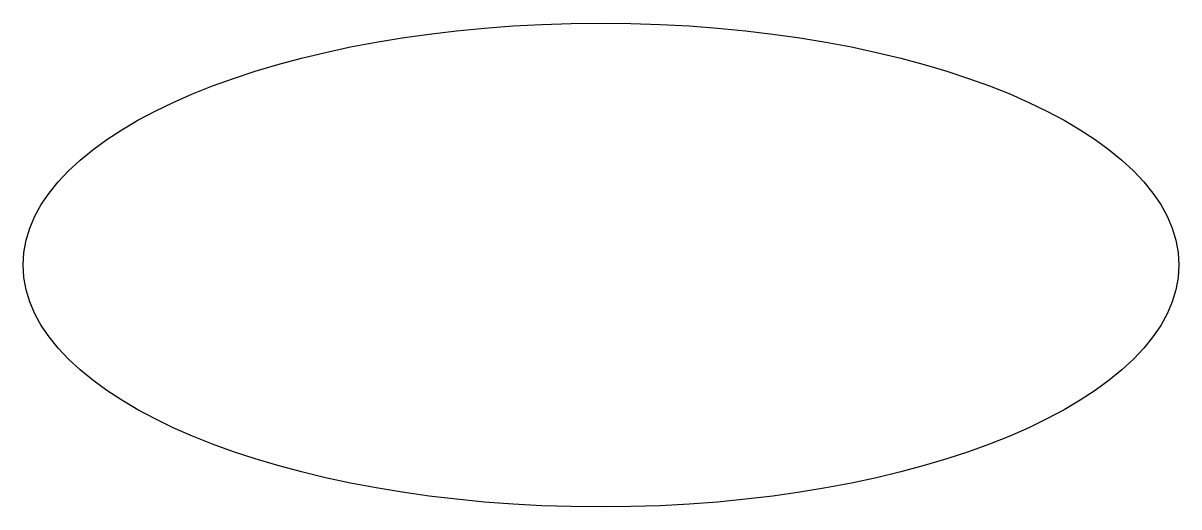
# Model space of a CAD drawing. Header units: inches. Extents: x 174 to 1218, y 6 to 443.
import ezdxf

# ---------------------------------------------------------------- set-up
doc = ezdxf.new("R2010")
doc.units = ezdxf.units.IN
doc.header["$MEASUREMENT"] = 0

msp = doc.modelspace()

# ---------------------------------------------------------------- linework, layer by layer
msp.add_ellipse((695.9, 224.8), major_axis=(522, 0), ratio=0.418401)

doc.saveas('drawing.dxf')
